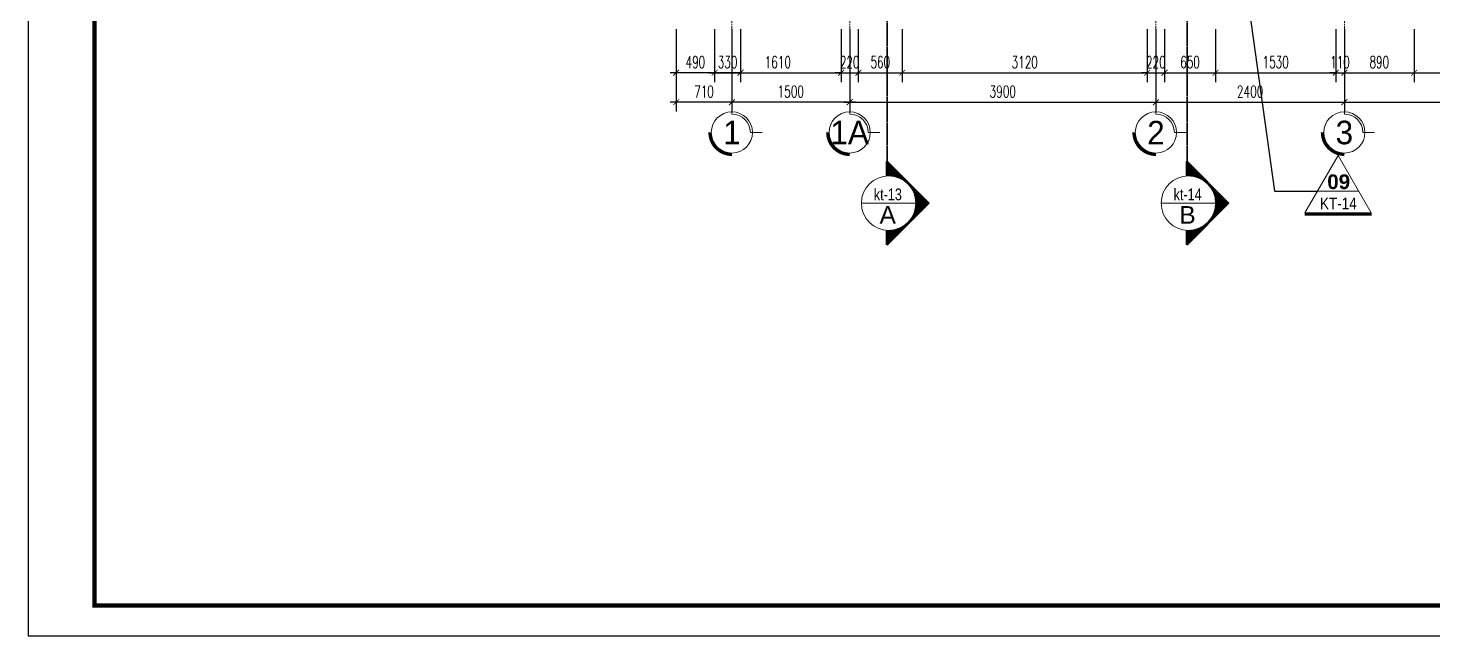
# Model space of a CAD drawing. Header units: millimetres. Extents: x -229618 to 2906, y -178063 to 96806.
# Drawn here: x -217616 to -199725, y -111097 to -103362 of the extents above; entities that cross this region are included whole.
import ezdxf
from ezdxf.enums import TextEntityAlignment as Align

# ---------------------------------------------------------------- set-up
doc = ezdxf.new("R2010")
doc.units = ezdxf.units.MM
doc.header["$LTSCALE"] = 200
doc.header["$MEASUREMENT"] = 0
doc.header["$PDMODE"] = 3
doc.header["$PDSIZE"] = 50
for name, pattern in [('ACAD_ISO07W100', [3, 0, -3]), ('CENTER2', [1.125, 0.75, -0.125, 0.125, -0.125]), ('HIDDEN2', [0.1875, 0.125, -0.0625])]:
    doc.linetypes.add(name, pattern=pattern)
doc.layers.get('0').update_dxf_attribs({"color": 95, "linetype": 'CONTINUOUS'})
doc.layers.get('DEFPOINTS').update_dxf_attribs({"linetype": 'CONTINUOUS'})
for name, color, linetype, lineweight in [('cat', 1, 'CONTINUOUS', 40), ('hatch', 250, 'CONTINUOUS', 5), ('KH cat', 2, 'HIDDEN2', 50), ('thay', 7, 'CONTINUOUS', 18), ('tim', 18, 'CENTER2', 9)]:
    doc.layers.add(name, color=color, linetype=linetype, lineweight=lineweight)
for name, color, linetype in [('CUA', 145, 'CONTINUOUS'), ('DIM', 251, 'CONTINUOUS'), ('KHUNGTEN', 7, 'CONTINUOUS'), ('MANH', 9, 'CONTINUOUS'), ('TEXT', 33, 'CONTINUOUS')]:
    doc.layers.add(name, color=color, linetype=linetype)
doc.layers.add('in', color=203, linetype='CONTINUOUS', lineweight=5, plot=False)
doc.styles.add('Aria H B iso', font='Vharialb_0.ttf')
doc.styles.add('Aria H iso', font='Vharial_0.ttf')
doc.styles.add('Arial N   H iso', font='Vharialn_0.ttf')
doc.styles.add('CHU HOA Day', font='Vharial_0.ttf')
doc.styles.add('CHUC HOA MANH', font='chhbg.shx', dxfattribs={"width": 0.8, "height": 250})
doc.styles.add('dam', font='Vhavanb_0.ttf', dxfattribs={"width": 0.9, "height": 450})
doc.styles.add('Scale', font='vnsimli.shx', dxfattribs={"width": 0.65, "bigfont": 'bigfont.shx'})
doc.dimstyles.new('Scale', dxfattribs={"dimscale": 75, "dimtxt": 2, "dimasz": 1, "dimexe": 1.6, "dimexo": 0, "dimgap": 0.8, "dimtad": 1, "dimdec": 0, "dimzin": 0, "dimdsep": 46, "dimtxsty": 'Scale', "dimblk": 'ARCHTICK', "dimcen": 0.1, "dimdle": 1, "dimclrd": 256, "dimclre": 256, "dimclrt": 3, "dimadec": 0, "dimazin": 0, "dimtfac": 1, "dimtdec": 0, "dimtix": 1, "dimtmove": 2, "dimatfit": 3, "dimldrblk": 'ARCHTICK', "dimfxl": 0, "dimtolj": 1, "dimtzin": 0, "dimarcsym": 0})

# ---------------------------------------------------------------- blocks, each defined once
blk = doc.blocks.new('KhungA3')
at = {"layer": 'DEFPOINTS', "color": 8}
blk.add_lwpolyline([(-3.74, 3.81), (416.31, 3.81), (416.31, 300.81), (-3.74, 300.81)], close=True, dxfattribs=at)
at = {"layer": 'KHUNGTEN', "color": 4, "const_width": 0.724}
blk.add_lwpolyline([(7.54, 8.99), (411.13, 8.99), (411.13, 295.64), (7.54, 295.64)], close=True, dxfattribs=at)
blk = doc.blocks.new('_ArchTick')
at = {"color": 0, "linetype": 'ByBlock', "const_width": 0.15}
blk.add_lwpolyline([(-0.5, -0.5), (0.5, 0.5)], dxfattribs=at)
blk = doc.blocks.new('*D1788')
at = {"layer": 'DEFPOINTS', "color": 0, "linetype": 'Continuous'}
for p in [(-207153, -103376), (-203253, -103376), (-203253, -104305)]:
    blk.add_point(p, dxfattribs=at)
at = {"layer": 'DIM', "linetype": 'Continuous', "lineweight": -2}
for p, q in [((-207153, -103376), (-207153, -104425)), ((-203253, -103376), (-203253, -104425)), ((-207228, -104305), (-203178, -104305))]:
    blk.add_line(p, q, dxfattribs=at)
at = {"layer": 'DIM', "linetype": 'Continuous', "lineweight": -2, "xscale": 75, "yscale": 75, "zscale": 75, "rotation": 180}
blk.add_blockref('_ArchTick', (-207153, -104305), dxfattribs=at)
at = {"layer": 'DIM', "linetype": 'Continuous', "lineweight": -2, "xscale": 75, "yscale": 75, "zscale": 75}
blk.add_blockref('_ArchTick', (-203253, -104305), dxfattribs=at)
at = {"layer": 'DIM', "color": 3, "linetype": 'Continuous', "insert": (-205203, -104170), "char_height": 150, "attachment_point": 5, "style": 'Scale'}
blk.add_mtext('\\A1;3900', dxfattribs=at)
blk = doc.blocks.new('*D1789')
at = {"layer": 'DEFPOINTS', "color": 0, "linetype": 'Continuous'}
for p in [(-203253, -103376), (-200853, -103376), (-200853, -104305)]:
    blk.add_point(p, dxfattribs=at)
at = {"layer": 'DIM', "linetype": 'Continuous', "lineweight": -2}
for p, q in [((-203253, -103376), (-203253, -104425)), ((-200853, -103376), (-200853, -104425)), ((-203328, -104305), (-200778, -104305))]:
    blk.add_line(p, q, dxfattribs=at)
at = {"layer": 'DIM', "linetype": 'Continuous', "lineweight": -2, "xscale": 75, "yscale": 75, "zscale": 75, "rotation": 180}
blk.add_blockref('_ArchTick', (-203253, -104305), dxfattribs=at)
at = {"layer": 'DIM', "linetype": 'Continuous', "lineweight": -2, "xscale": 75, "yscale": 75, "zscale": 75}
blk.add_blockref('_ArchTick', (-200853, -104305), dxfattribs=at)
at = {"layer": 'DIM', "color": 3, "linetype": 'Continuous', "insert": (-202053, -104170), "char_height": 150, "attachment_point": 5, "style": 'Scale'}
blk.add_mtext('\\A1;2400', dxfattribs=at)
blk = doc.blocks.new('*D1790')
at = {"layer": 'DEFPOINTS', "color": 0, "linetype": 'Continuous'}
for p in [(-200853, -103376), (-196653, -103376), (-196653, -104305)]:
    blk.add_point(p, dxfattribs=at)
at = {"layer": 'DIM', "linetype": 'Continuous', "lineweight": -2}
for p, q in [((-200853, -103376), (-200853, -104425)), ((-196653, -103376), (-196653, -104425)), ((-200928, -104305), (-196578, -104305))]:
    blk.add_line(p, q, dxfattribs=at)
at = {"layer": 'DIM', "linetype": 'Continuous', "lineweight": -2, "xscale": 75, "yscale": 75, "zscale": 75, "rotation": 180}
blk.add_blockref('_ArchTick', (-200853, -104305), dxfattribs=at)
at = {"layer": 'DIM', "linetype": 'Continuous', "lineweight": -2, "xscale": 75, "yscale": 75, "zscale": 75}
blk.add_blockref('_ArchTick', (-196653, -104305), dxfattribs=at)
at = {"layer": 'DIM', "color": 3, "linetype": 'Continuous', "insert": (-198753, -104170), "char_height": 150, "attachment_point": 5, "style": 'Scale'}
blk.add_mtext('\\A1;4200', dxfattribs=at)
blk = doc.blocks.new('tr')
at = {"layer": 'thay', "ltscale": 600}
for p, q in [((0, -200), (0, 0)), ((313, -513), (513, -513))]:
    blk.add_line(p, q, dxfattribs=at)
at = {"layer": 'thay', "ltscale": 600, "const_width": 50}
blk.add_lwpolyline([(-375, -513, 0.414214), (0, -888, 0.414214)], format="xyb", dxfattribs=at)
at = {"layer": 'thay', "ltscale": 600}
blk.add_circle((0, -513), 350, dxfattribs=at)
blk.add_arc((0, -513), 313, 0, 90, dxfattribs=at)
at = {"layer": 'TEXT', "linetype": 'Continuous', "style": 'Aria H iso'}
blk.add_attdef('A', text='', height=350, dxfattribs=at).set_placement((0, -671), align=Align.CENTER)
blk = doc.blocks.new('cad')
at = {"layer": 'hatch'}
h = blk.add_hatch(dxfattribs=at)
h.set_pattern_fill('ANSI31', color=256, scale=96.25, angle=-90, style=0)
h.set_pattern_definition([(225, (101783, 283734), (-8.50737846, 8.50737846), [])])
edge = h.paths.add_edge_path()
edge.add_ellipse((0, 0), major_axis=(-408, 408), ratio=1, start_angle=135, end_angle=137.8395)
edge.add_line((29, -577), (29, -890))
edge.add_line((29, -890), (-861, 0))
edge.add_line((-861, 0), (29, 890))
edge.add_line((29, 890), (29, 577))
edge.add_ellipse((0, 0), major_axis=(408, 408), ratio=1, start_angle=42.1605, end_angle=45)
edge.add_ellipse((0, 0), major_axis=(-408, 408), ratio=1, start_angle=-45, end_angle=135)
at = {"layer": 'cat', "color": 150, "linetype": 'Continuous', "const_width": 62.4}
for points in [[(29, 577), (29, 890)], [(29, -577), (29, -890)]]:
    blk.add_lwpolyline(points, dxfattribs=at)
at = {"layer": 'thay', "linetype": 'Continuous'}
for p in [(29, 890), (29, -890)]:
    blk.add_line(p, (-861, 0), dxfattribs=at)
at = {"layer": 'thay'}
blk.add_line((577, 0), (-578, 0), dxfattribs=at)
blk.add_circle((0, 0), 578, dxfattribs=at)
at = {"layer": 'TEXT'}
for tag, height, style, p in [('1', 375, 'CHU HOA Day', (-3, 87)), ('KT-00', 250, 'Aria H iso', (14, -309))]:
    blk.add_attdef(tag, text='', height=height, dxfattribs=dict(at, style=style)).set_placement(p, align=Align.CENTER)
blk = doc.blocks.new('*D2076')
at = {"layer": 'DEFPOINTS', "color": 0, "linetype": 'Continuous'}
for p in [(-208653, -103376), (-207153, -103376), (-208653, -104305)]:
    blk.add_point(p, dxfattribs=at)
at = {"layer": 'DIM', "linetype": 'Continuous', "lineweight": -2}
for p, q in [((-208653, -103376), (-208653, -104425)), ((-207153, -103376), (-207153, -104425)), ((-207078, -104305), (-208728, -104305))]:
    blk.add_line(p, q, dxfattribs=at)
at = {"layer": 'DIM', "linetype": 'Continuous', "lineweight": -2, "xscale": 75, "yscale": 75, "zscale": 75, "rotation": 180}
blk.add_blockref('_ArchTick', (-208653, -104305), dxfattribs=at)
at = {"layer": 'DIM', "linetype": 'Continuous', "lineweight": -2, "xscale": 75, "yscale": 75, "zscale": 75}
blk.add_blockref('_ArchTick', (-207153, -104305), dxfattribs=at)
at = {"layer": 'DIM', "color": 3, "linetype": 'Continuous', "insert": (-207903, -104170), "char_height": 150, "attachment_point": 5, "style": 'Scale'}
blk.add_mtext('\\A1;1500', dxfattribs=at)
blk = doc.blocks.new('ct')
at = {"layer": 'thay', "ltscale": 600}
blk.add_line((8891, 0), (-8891, 0), dxfattribs=at)
blk.add_lwpolyline([(0, 15400), (14294, -9358), (-14294, -9358)], close=True, dxfattribs=at)
at = {"layer": 'thay', "color": 1, "ltscale": 600, "const_width": 1270}
blk.add_lwpolyline([(-14464, -9993), (14464, -9993)], dxfattribs=at)
at = {"layer": 'TEXT'}
for tag, height, style, p in [('01', 6350, 'Aria H B iso', (238, 862)), ('KT-00', 5080, 'Arial N   H iso', (96, -7856))]:
    blk.add_attdef(tag, text='', height=height, dxfattribs=dict(at, style=style)).set_placement(p, align=Align.CENTER)
blk = doc.blocks.new('*D2140')
at = {"layer": 'DEFPOINTS', "color": 0}
for p in [(-208873, -103376), (-208543, -103376), (-208873, -103930)]:
    blk.add_point(p, dxfattribs=at)
at = {"layer": 'DIM', "lineweight": -2}
for p, q in [((-208873, -103376), (-208873, -104050)), ((-208543, -103376), (-208543, -104050)), ((-208873, -103930), (-208948, -103930)), ((-208543, -103930), (-208873, -103930)), ((-208543, -103930), (-208468, -103930))]:
    blk.add_line(p, q, dxfattribs=at)
at = {"layer": 'DIM', "lineweight": -2, "xscale": 75, "yscale": 75, "zscale": 75}
blk.add_blockref('_ArchTick', (-208873, -103930), dxfattribs=at)
at = {"layer": 'DIM', "lineweight": -2, "xscale": 75, "yscale": 75, "zscale": 75, "rotation": 180}
blk.add_blockref('_ArchTick', (-208543, -103930), dxfattribs=at)
at = {"layer": 'DIM', "color": 3, "insert": (-208708, -103795), "char_height": 150, "attachment_point": 5, "style": 'Scale'}
blk.add_mtext('\\A1;330', dxfattribs=at)
blk = doc.blocks.new('*D2141')
at = {"layer": 'DEFPOINTS', "color": 0}
for p in [(-209363, -103376), (-208653, -103376), (-209363, -104305)]:
    blk.add_point(p, dxfattribs=at)
at = {"layer": 'DIM', "lineweight": -2}
for p, q in [((-209363, -103376), (-209363, -104425)), ((-208653, -103376), (-208653, -104425)), ((-208578, -104305), (-209438, -104305))]:
    blk.add_line(p, q, dxfattribs=at)
at = {"layer": 'DIM', "lineweight": -2, "xscale": 75, "yscale": 75, "zscale": 75, "rotation": 180}
blk.add_blockref('_ArchTick', (-209363, -104305), dxfattribs=at)
at = {"layer": 'DIM', "lineweight": -2, "xscale": 75, "yscale": 75, "zscale": 75}
blk.add_blockref('_ArchTick', (-208653, -104305), dxfattribs=at)
at = {"layer": 'DIM', "color": 3, "insert": (-209008, -104170), "char_height": 150, "attachment_point": 5, "style": 'Scale'}
blk.add_mtext('\\A1;710', dxfattribs=at)
blk = doc.blocks.new('*D2142')
at = {"layer": 'DEFPOINTS', "color": 0}
for p in [(-209363, -103376), (-208873, -103376), (-209363, -103930)]:
    blk.add_point(p, dxfattribs=at)
at = {"layer": 'DIM', "lineweight": -2}
for p, q in [((-209363, -103376), (-209363, -104050)), ((-208873, -103376), (-208873, -104050)), ((-208798, -103930), (-209438, -103930))]:
    blk.add_line(p, q, dxfattribs=at)
at = {"layer": 'DIM', "lineweight": -2, "xscale": 75, "yscale": 75, "zscale": 75, "rotation": 180}
blk.add_blockref('_ArchTick', (-209363, -103930), dxfattribs=at)
at = {"layer": 'DIM', "lineweight": -2, "xscale": 75, "yscale": 75, "zscale": 75}
blk.add_blockref('_ArchTick', (-208873, -103930), dxfattribs=at)
at = {"layer": 'DIM', "color": 3, "insert": (-209118, -103795), "char_height": 150, "attachment_point": 5, "style": 'Scale'}
blk.add_mtext('\\A1;490', dxfattribs=at)
blk = doc.blocks.new('*D2143')
at = {"layer": 'DEFPOINTS', "color": 0}
for p in [(-208873, -103376), (-207263, -103376), (-207263, -103930)]:
    blk.add_point(p, dxfattribs=at)
at = {"layer": 'DIM', "lineweight": -2}
for p, q in [((-208873, -103376), (-208873, -104050)), ((-207263, -103376), (-207263, -104050)), ((-208948, -103930), (-207188, -103930))]:
    blk.add_line(p, q, dxfattribs=at)
at = {"layer": 'DIM', "lineweight": -2, "xscale": 75, "yscale": 75, "zscale": 75, "rotation": 180}
blk.add_blockref('_ArchTick', (-208873, -103930), dxfattribs=at)
at = {"layer": 'DIM', "lineweight": -2, "xscale": 75, "yscale": 75, "zscale": 75}
blk.add_blockref('_ArchTick', (-207263, -103930), dxfattribs=at)
at = {"layer": 'DIM', "color": 3, "insert": (-208068, -103795), "char_height": 150, "attachment_point": 5, "style": 'Scale'}
blk.add_mtext('\\A1;1610', dxfattribs=at)
blk = doc.blocks.new('*D2144')
at = {"layer": 'DEFPOINTS', "color": 0}
for p in [(-207263, -103376), (-207043, -103376), (-207043, -103930)]:
    blk.add_point(p, dxfattribs=at)
at = {"layer": 'DIM', "lineweight": -2}
for p, q in [((-207263, -103376), (-207263, -104050)), ((-207043, -103376), (-207043, -104050)), ((-207263, -103930), (-207338, -103930)), ((-207263, -103930), (-207043, -103930)), ((-207043, -103930), (-206968, -103930))]:
    blk.add_line(p, q, dxfattribs=at)
at = {"layer": 'DIM', "lineweight": -2, "xscale": 75, "yscale": 75, "zscale": 75}
blk.add_blockref('_ArchTick', (-207263, -103930), dxfattribs=at)
at = {"layer": 'DIM', "lineweight": -2, "xscale": 75, "yscale": 75, "zscale": 75, "rotation": 180}
blk.add_blockref('_ArchTick', (-207043, -103930), dxfattribs=at)
at = {"layer": 'DIM', "color": 3, "insert": (-207153, -103795), "char_height": 150, "attachment_point": 5, "style": 'Scale'}
blk.add_mtext('\\A1;220', dxfattribs=at)
blk = doc.blocks.new('*D2145')
at = {"layer": 'DEFPOINTS', "color": 0}
for p in [(-207043, -103376), (-206483, -103376), (-206483, -103930)]:
    blk.add_point(p, dxfattribs=at)
at = {"layer": 'DIM', "lineweight": -2}
for p, q in [((-207043, -103376), (-207043, -104050)), ((-206483, -103376), (-206483, -104050)), ((-207118, -103930), (-206408, -103930))]:
    blk.add_line(p, q, dxfattribs=at)
at = {"layer": 'DIM', "lineweight": -2, "xscale": 75, "yscale": 75, "zscale": 75, "rotation": 180}
blk.add_blockref('_ArchTick', (-207043, -103930), dxfattribs=at)
at = {"layer": 'DIM', "lineweight": -2, "xscale": 75, "yscale": 75, "zscale": 75}
blk.add_blockref('_ArchTick', (-206483, -103930), dxfattribs=at)
at = {"layer": 'DIM', "color": 3, "insert": (-206763, -103795), "char_height": 150, "attachment_point": 5, "style": 'Scale'}
blk.add_mtext('\\A1;560', dxfattribs=at)
blk = doc.blocks.new('*D2146')
at = {"layer": 'DEFPOINTS', "color": 0}
for p in [(-206483, -103376), (-203363, -103376), (-203363, -103930)]:
    blk.add_point(p, dxfattribs=at)
at = {"layer": 'DIM', "lineweight": -2}
for p, q in [((-206483, -103376), (-206483, -104050)), ((-203363, -103376), (-203363, -104050)), ((-206558, -103930), (-203288, -103930))]:
    blk.add_line(p, q, dxfattribs=at)
at = {"layer": 'DIM', "lineweight": -2, "xscale": 75, "yscale": 75, "zscale": 75, "rotation": 180}
blk.add_blockref('_ArchTick', (-206483, -103930), dxfattribs=at)
at = {"layer": 'DIM', "lineweight": -2, "xscale": 75, "yscale": 75, "zscale": 75}
blk.add_blockref('_ArchTick', (-203363, -103930), dxfattribs=at)
at = {"layer": 'DIM', "color": 3, "insert": (-204923, -103795), "char_height": 150, "attachment_point": 5, "style": 'Scale'}
blk.add_mtext('\\A1;3120', dxfattribs=at)
blk = doc.blocks.new('*D2147')
at = {"layer": 'DEFPOINTS', "color": 0}
for p in [(-203363, -103376), (-203143, -103376), (-203143, -103930)]:
    blk.add_point(p, dxfattribs=at)
at = {"layer": 'DIM', "lineweight": -2}
for p, q in [((-203363, -103376), (-203363, -104050)), ((-203143, -103376), (-203143, -104050)), ((-203363, -103930), (-203438, -103930)), ((-203363, -103930), (-203143, -103930)), ((-203143, -103930), (-203068, -103930))]:
    blk.add_line(p, q, dxfattribs=at)
at = {"layer": 'DIM', "lineweight": -2, "xscale": 75, "yscale": 75, "zscale": 75}
blk.add_blockref('_ArchTick', (-203363, -103930), dxfattribs=at)
at = {"layer": 'DIM', "lineweight": -2, "xscale": 75, "yscale": 75, "zscale": 75, "rotation": 180}
blk.add_blockref('_ArchTick', (-203143, -103930), dxfattribs=at)
at = {"layer": 'DIM', "color": 3, "insert": (-203253, -103795), "char_height": 150, "attachment_point": 5, "style": 'Scale'}
blk.add_mtext('\\A1;220', dxfattribs=at)
blk = doc.blocks.new('*D2148')
at = {"layer": 'DEFPOINTS', "color": 0}
for p in [(-203143, -103376), (-202493, -103376), (-202493, -103930)]:
    blk.add_point(p, dxfattribs=at)
at = {"layer": 'DIM', "lineweight": -2}
for p, q in [((-203143, -103376), (-203143, -104050)), ((-202493, -103376), (-202493, -104050)), ((-203218, -103930), (-202418, -103930))]:
    blk.add_line(p, q, dxfattribs=at)
at = {"layer": 'DIM', "lineweight": -2, "xscale": 75, "yscale": 75, "zscale": 75, "rotation": 180}
blk.add_blockref('_ArchTick', (-203143, -103930), dxfattribs=at)
at = {"layer": 'DIM', "lineweight": -2, "xscale": 75, "yscale": 75, "zscale": 75}
blk.add_blockref('_ArchTick', (-202493, -103930), dxfattribs=at)
at = {"layer": 'DIM', "color": 3, "insert": (-202818, -103795), "char_height": 150, "attachment_point": 5, "style": 'Scale'}
blk.add_mtext('\\A1;650', dxfattribs=at)
blk = doc.blocks.new('*D2149')
at = {"layer": 'DEFPOINTS', "color": 0}
for p in [(-202493, -103376), (-200963, -103376), (-200963, -103930)]:
    blk.add_point(p, dxfattribs=at)
at = {"layer": 'DIM', "lineweight": -2}
for p, q in [((-202493, -103376), (-202493, -104050)), ((-200963, -103376), (-200963, -104050)), ((-202568, -103930), (-200888, -103930))]:
    blk.add_line(p, q, dxfattribs=at)
at = {"layer": 'DIM', "lineweight": -2, "xscale": 75, "yscale": 75, "zscale": 75, "rotation": 180}
blk.add_blockref('_ArchTick', (-202493, -103930), dxfattribs=at)
at = {"layer": 'DIM', "lineweight": -2, "xscale": 75, "yscale": 75, "zscale": 75}
blk.add_blockref('_ArchTick', (-200963, -103930), dxfattribs=at)
at = {"layer": 'DIM', "color": 3, "insert": (-201728, -103795), "char_height": 150, "attachment_point": 5, "style": 'Scale'}
blk.add_mtext('\\A1;1530', dxfattribs=at)
blk = doc.blocks.new('*D2150')
at = {"layer": 'DEFPOINTS', "color": 0}
for p in [(-200963, -103376), (-200853, -103376), (-200853, -103930)]:
    blk.add_point(p, dxfattribs=at)
at = {"layer": 'DIM', "lineweight": -2}
for p, q in [((-200963, -103376), (-200963, -104050)), ((-200853, -103376), (-200853, -104050)), ((-200963, -103930), (-201038, -103930)), ((-200963, -103930), (-200853, -103930)), ((-200853, -103930), (-200778, -103930))]:
    blk.add_line(p, q, dxfattribs=at)
at = {"layer": 'DIM', "lineweight": -2, "xscale": 75, "yscale": 75, "zscale": 75}
blk.add_blockref('_ArchTick', (-200963, -103930), dxfattribs=at)
at = {"layer": 'DIM', "lineweight": -2, "xscale": 75, "yscale": 75, "zscale": 75, "rotation": 180}
blk.add_blockref('_ArchTick', (-200853, -103930), dxfattribs=at)
at = {"layer": 'DIM', "color": 3, "insert": (-200908, -103795), "char_height": 150, "attachment_point": 5, "style": 'Scale'}
blk.add_mtext('\\A1;110', dxfattribs=at)
blk = doc.blocks.new('*D2151')
at = {"layer": 'DEFPOINTS', "color": 0}
for p in [(-200853, -103376), (-199963, -103376), (-199963, -103930)]:
    blk.add_point(p, dxfattribs=at)
at = {"layer": 'DIM', "lineweight": -2}
for p, q in [((-200853, -103376), (-200853, -104050)), ((-199963, -103376), (-199963, -104050)), ((-200928, -103930), (-199888, -103930))]:
    blk.add_line(p, q, dxfattribs=at)
at = {"layer": 'DIM', "lineweight": -2, "xscale": 75, "yscale": 75, "zscale": 75, "rotation": 180}
blk.add_blockref('_ArchTick', (-200853, -103930), dxfattribs=at)
at = {"layer": 'DIM', "lineweight": -2, "xscale": 75, "yscale": 75, "zscale": 75}
blk.add_blockref('_ArchTick', (-199963, -103930), dxfattribs=at)
at = {"layer": 'DIM', "color": 3, "insert": (-200408, -103795), "char_height": 150, "attachment_point": 5, "style": 'Scale'}
blk.add_mtext('\\A1;890', dxfattribs=at)
blk = doc.blocks.new('*D2152')
at = {"layer": 'DEFPOINTS', "color": 0}
for p in [(-199963, -103376), (-198343, -103376), (-198343, -103930)]:
    blk.add_point(p, dxfattribs=at)
at = {"layer": 'DIM', "lineweight": -2}
for p, q in [((-199963, -103376), (-199963, -104050)), ((-198343, -103376), (-198343, -104050)), ((-200038, -103930), (-198268, -103930))]:
    blk.add_line(p, q, dxfattribs=at)
at = {"layer": 'DIM', "lineweight": -2, "xscale": 75, "yscale": 75, "zscale": 75, "rotation": 180}
blk.add_blockref('_ArchTick', (-199963, -103930), dxfattribs=at)
at = {"layer": 'DIM', "lineweight": -2, "xscale": 75, "yscale": 75, "zscale": 75}
blk.add_blockref('_ArchTick', (-198343, -103930), dxfattribs=at)
at = {"layer": 'DIM', "color": 3, "insert": (-199153, -103795), "char_height": 150, "attachment_point": 5, "style": 'Scale'}
blk.add_mtext('\\A1;1620', dxfattribs=at)

msp = doc.modelspace()

# ---------------------------------------------------------------- linework, layer by layer
at = {"layer": 'in', "linetype": 'Continuous'}
msp.add_lwpolyline([(-217616.4, -111096.6), (-186113.1, -111096.6), (-186113.1, -88821.6), (-217616.4, -88821.6)], close=True, dxfattribs=at)
at = {"layer": 'KH cat', "linetype": 'ACAD_ISO07W100', "ltscale": 0.05}
for p, q in [((-202856.5, -105055.8), (-202856.5, -91914.6)), ((-206673.9, -105055.8), (-206673.9, -99494.2))]:
    msp.add_line(p, q, dxfattribs=at)
at = {"layer": 'tim', "ltscale": 0.5}
for p, q in [((-208653, -92423.2), (-208653, -104305.2)), ((-207153, -92423.2), (-207153, -104305.2)), ((-203253, -92423.2), (-203253, -104305.2)), ((-200853, -92423.2), (-200853, -104305.2))]:
    msp.add_line(p, q, dxfattribs=at)

# ---------------------------------------------------------------- block references
at = {"layer": 'CUA', "xscale": 0.02952755894511938, "yscale": 0.02952755894511938, "zscale": 0.02952755905511719}
msp.add_blockref('ct', (-200932.3, -105436.5), dxfattribs=at).add_auto_attribs({'KT-00': 'kt-14', '01': '09'})
at = {"layer": 'KHUNGTEN', "xscale": 75, "yscale": 75, "zscale": 75.00000000000009}
msp.add_blockref('KhungA3', (-217336, -111382.6), dxfattribs=at)
at = {"layer": 'MANH', "xscale": 0.75, "yscale": 0.75, "zscale": 0.75}
for p in [(-208653, -104305.2), (-207153, -104305.2), (-203253, -104305.2), (-200853, -104305.2)]:
    msp.add_blockref('tr', p, dxfattribs=at)
at = {"layer": 'TEXT', "linetype": 'Continuous'}
ref = msp.add_blockref('cad', (-206656.8, -105589.7), dxfattribs=dict(at, xscale=0.5999999998603016, yscale=0.5999999999767169, zscale=0.6, rotation=180))
ref.add_attrib('1', 'a', dxfattribs={"height": 225, "style": 'CHU HOA Day'}).set_placement((-206668.3, -105851.8), align=Align.CENTER)
ref.add_attrib('KT-00', 'kt-13', dxfattribs={"color": 3, "height": 150, "style": 'CHUC HOA MANH', "width": 0.8}).set_placement((-206666.7, -105553.1), align=Align.CENTER)
ref = msp.add_blockref('cad', (-202839.4, -105589.7), dxfattribs=dict(at, xscale=0.5999999998603016, yscale=0.5999999999767169, zscale=0.6, rotation=180))
ref.add_attrib('1', 'b', dxfattribs={"height": 225, "style": 'CHU HOA Day'}).set_placement((-202850.9, -105851.8), align=Align.CENTER)
ref.add_attrib('KT-00', 'kt-14', dxfattribs={"color": 3, "height": 150, "style": 'CHUC HOA MANH', "width": 0.8}).set_placement((-202849.3, -105553.1), align=Align.CENTER)

# ---------------------------------------------------------------- texts
at = {"layer": 'TEXT', "linetype": 'Continuous', "style": 'dam'}
for s, p in [('1', (-208653, -104690.1)), ('1a', (-207153, -104690.1)), ('2', (-203253, -104690.1)), ('3', (-200853, -104690.1))]:
    msp.add_text(s, height=300, dxfattribs=at).set_placement(p, align=Align.MIDDLE)

# ---------------------------------------------------------------- dimensions: what is measured, and where the dimension line sits
at = {"layer": 'DIM'}
for base, p1, p2, picture, middle in [((-209363, -104305.2), (-208653, -103376.2), (-209363, -103376.2), '*D2141', (-209008, -104170.2)), ((-209363, -103930.2), (-208873, -103376.2), (-209363, -103376.2), '*D2142', (-209118, -103795.2)), ((-208873, -103930.2), (-208543, -103376.2), (-208873, -103376.2), '*D2140', (-208708, -103795.2)), ((-207263, -103930.2), (-208873, -103376.2), (-207263, -103376.2), '*D2143', (-208068, -103795.2)), ((-207043, -103930.2), (-207263, -103376.2), (-207043, -103376.2), '*D2144', (-207153, -103795.2)), ((-206483.1, -103930.2), (-207043, -103376.2), (-206483.1, -103376.2), '*D2145', (-206763.1, -103795.2)), ((-203363, -103930.2), (-206483.1, -103376.2), (-203363, -103376.2), '*D2146', (-204923.1, -103795.2)), ((-203143, -103930.2), (-203363, -103376.2), (-203143, -103376.2), '*D2147', (-203253, -103795.2)), ((-202493, -103930.2), (-203143, -103376.2), (-202493, -103376.2), '*D2148', (-202818, -103795.2)), ((-200963, -103930.2), (-202493, -103376.2), (-200963, -103376.2), '*D2149', (-201728, -103795.2)), ((-200853, -103930.2), (-200963, -103376.2), (-200853, -103376.2), '*D2150', (-200908, -103795.2)), ((-199963, -103930.2), (-200853, -103376.2), (-199963, -103376.2), '*D2151', (-200408, -103795.2)), ((-198343, -103930.2), (-199963, -103376.2), (-198343, -103376.2), '*D2152', (-199153, -103795.2))]:
    dim = msp.add_linear_dim(base=base, p1=p1, p2=p2, dimstyle='Scale', dxfattribs=at)
    dim.commit()
    dim.dimension.update_dxf_attribs({"geometry": picture, "text_midpoint": middle})
at = {"layer": 'DIM', "linetype": 'Continuous'}
dim = msp.add_linear_dim(base=(-208653, -104305.2), p1=(-207153, -103376.2), p2=(-208653, -103376.2), dimstyle='Scale', override={"dimfxl": 70}, dxfattribs=at)
dim.commit()
dim.dimension.update_dxf_attribs({"geometry": '*D2076', "text_midpoint": (-207903, -104170.2)})
for base, p1, p2, picture, middle in [((-203253, -104305.2), (-207153, -103376.2), (-203253, -103376.2), '*D1788', (-205203, -104170.2)), ((-200853, -104305.2), (-203253, -103376.2), (-200853, -103376.2), '*D1789', (-202053, -104170.2)), ((-196653, -104305.2), (-200853, -103376.2), (-196653, -103376.2), '*D1790', (-198753, -104170.2))]:
    dim = msp.add_linear_dim(base=base, p1=p1, p2=p2, dimstyle='Scale', dxfattribs=at)
    dim.commit()
    dim.dimension.update_dxf_attribs({"geometry": picture, "text_midpoint": middle})

# ---------------------------------------------------------------- leaders
at = {"layer": 'DIM'}
msp.add_leader([(-202143.5, -102567.6), (-201741.8, -105436.5), (-201194.8, -105436.5)], dimstyle='Scale', override={"dimgap": 0.8, "dimtad": 0}, dxfattribs=at)

doc.saveas('drawing.dxf')
